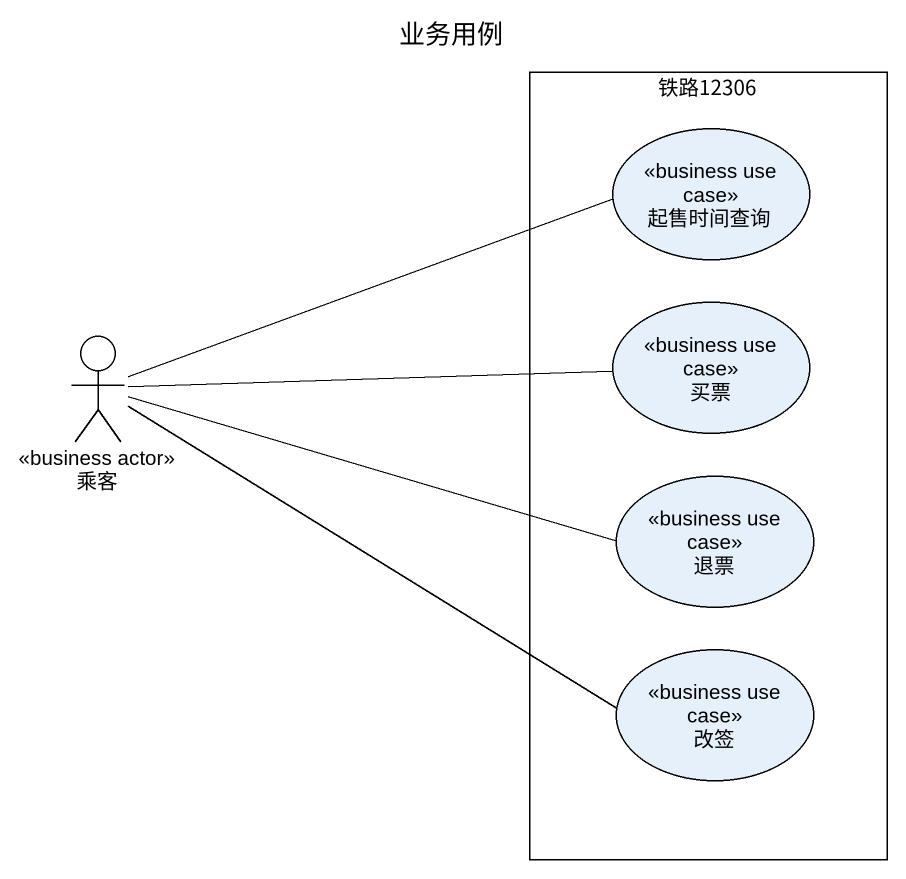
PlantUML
@startuml
title 业务用例
rectangle 铁路12306 {
  usecase 起售时间查询 <<business use case>>
  usecase 买票 <<business use case>>
  usecase 退票 <<business use case>>
  usecase 改签 <<business use case>>
}
actor 乘客 <<business actor>>
乘客 -right- 起售时间查询
乘客 -right- 买票
乘客 -right- 退票
乘客 -right- 改签
@enduml
